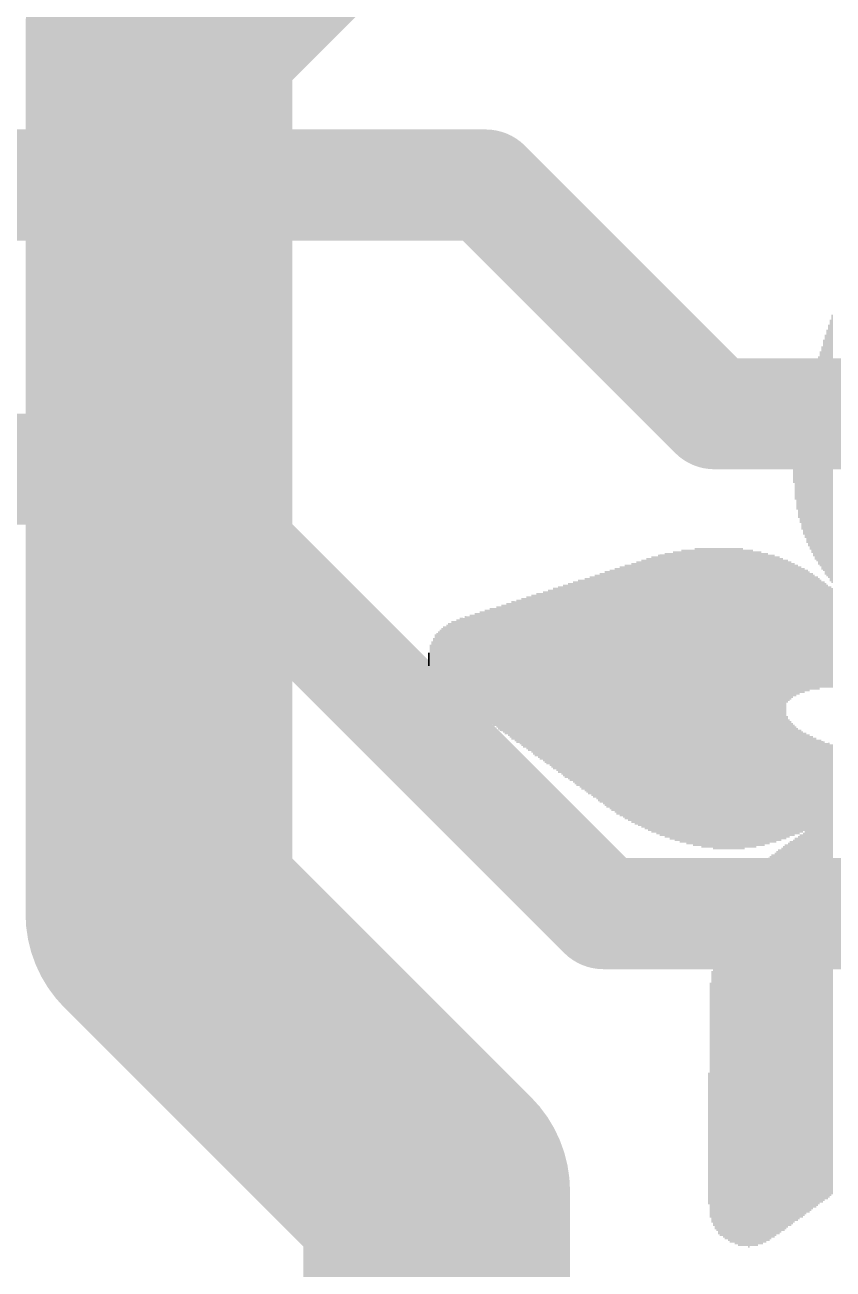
# Model space of a CAD drawing. Extents: x -18.9 to 56.5, y -5.3 to 63.2.
# Drawn here: x 5.663 to 7.51, y 23.571 to 26.416 of the extents above; entities that cross this region are included whole.
import ezdxf

# ---------------------------------------------------------------- set-up
doc = ezdxf.new("R2010")
doc.units = 0
for name, color, linetype in [('1', 12, 'CONTINUOUS'), ('16', 132, 'CONTINUOUS'), ('21', 40, 'CONTINUOUS')]:
    doc.layers.add(name, color=color, linetype=linetype)

# ---------------------------------------------------------------- blocks, each defined once
blk = doc.blocks.new('RECT')
blk.add_solid([(-0.5, -0.5), (0.5, -0.5), (-0.5, 0.5), (0.5, 0.5)])

msp = doc.modelspace()

# ---------------------------------------------------------------- linework, layer by layer
at = {"layer": '1', "const_width": 0.254}
for points in [[(4.966, 26.05), (6.716, 26.05)], [(6.716, 26.05), (7.239, 25.527)], [(7.239, 25.527), (9.906, 25.527)], [(4.966, 25.4), (5.969, 25.4)], [(5.969, 25.4), (6.985, 24.384)], [(6.985, 24.384), (11.049, 24.384)]]:
    msp.add_lwpolyline(points, dxfattribs=at)
at = {"layer": '1', "const_width": 0.127}
for points in [[(6.7609, 26.0949, 1), (6.6711, 26.0051)], [(6.716, 25.9865, 1), (6.716, 26.1135)], [(7.239, 25.5905, 1), (7.239, 25.4635)], [(7.1941, 25.4821, 1), (7.2839, 25.5719)], [(6.0139, 25.4449, 1), (5.9241, 25.3551)], [(5.969, 25.3365, 1), (5.969, 25.4635)], [(6.985, 24.4475, 1), (6.985, 24.3205)], [(6.9401, 24.3391, 1), (7.0299, 24.4289)]]:
    msp.add_lwpolyline(points, format="xyb", dxfattribs=at)
at = {"layer": '16', "const_width": 0.6096}
for points in [[(5.969, 26.416), (7.493, 27.94)], [(5.969, 24.384), (5.969, 26.416)], [(6.604, 23.749), (5.969, 24.384)], [(6.604, 19.431), (6.604, 23.749)]]:
    msp.add_lwpolyline(points, dxfattribs=at)
at = {"layer": '16', "const_width": 0.3048}
for points in [[(6.1214, 26.416, 1), (5.8166, 26.416)], [(5.8612, 26.5238, 1), (6.0768, 26.3082)], [(6.0768, 24.4918, 1), (5.8612, 24.2762)], [(5.8166, 24.384, 1), (6.1214, 24.384)], [(6.7564, 23.749, 1), (6.4516, 23.749)], [(6.4962, 23.6412, 1), (6.7118, 23.8568)]]:
    msp.add_lwpolyline(points, format="xyb", dxfattribs=at)

# ---------------------------------------------------------------- block references
at = {"layer": '21', "rotation": 90}
for p, xscale, yscale in [((7.5082, 25.447), 0.6134, 0.0038), ((7.4968, 25.4375), 0.5639, 0.0038), ((7.5006, 25.4413), 0.5791, 0.0038), ((7.5044, 25.4432), 0.5982, 0.0038), ((7.4892, 25.4318), 0.5295, 0.0038), ((7.493, 25.4337), 0.5487, 0.0038), ((7.4816, 25.4242), 0.4915, 0.0038), ((7.4854, 25.4261), 0.5105, 0.0038), ((7.4701, 25.4146), 0.442, 0.0038), ((7.474, 25.4184), 0.4572, 0.0039), ((7.4778, 25.4203), 0.4762, 0.0038), ((7.4625, 25.4108), 0.4038, 0.0038), ((7.4663, 25.4127), 0.423, 0.0038), ((7.4549, 25.4051), 0.362, 0.0038), ((7.4587, 25.4089), 0.3848, 0.0038), ((7.4435, 25.4013), 0.301, 0.0038), ((7.4473, 25.4032), 0.32, 0.0038), ((7.4511, 25.4032), 0.3429, 0.0038), ((7.4359, 25.4013), 0.2477, 0.0039), ((7.4397, 25.4013), 0.2781, 0.0038), ((7.432, 25.3975), 0.2171, 0.0038), ((7.4282, 25.3975), 0.1791, 0.0038), ((7.4244, 25.3956), 0.1295, 0.0038), ((7.4206, 25.3937), 0.0495, 0.0038), ((7.1272, 24.8832), 0.6515, 0.0038), ((7.1311, 24.8832), 0.6515, 0.0039), ((7.1349, 24.8832), 0.6515, 0.0038), ((7.1387, 24.8812), 0.6554, 0.0038), ((7.1425, 24.8812), 0.6554, 0.0038), ((7.1463, 24.8831), 0.6592, 0.0038), ((7.1501, 24.8812), 0.663, 0.0038), ((7.1539, 24.8812), 0.663, 0.0038), ((7.1577, 24.8812), 0.663, 0.0038), ((7.1615, 24.8793), 0.6668, 0.0038), ((7.1653, 24.8812), 0.6706, 0.0038), ((7.1692, 24.8812), 0.6706, 0.0039), ((7.173, 24.8812), 0.6706, 0.0038), ((7.1768, 24.8793), 0.6744, 0.0038), ((7.1806, 24.8793), 0.6744, 0.0038), ((7.1844, 24.8793), 0.6744, 0.0038), ((7.1882, 24.8793), 0.6744, 0.0038), ((7.192, 24.8774), 0.6782, 0.0038), ((7.1958, 24.8793), 0.682, 0.0038), ((7.1996, 24.8793), 0.682, 0.0038), ((7.2034, 24.8793), 0.682, 0.0038), ((7.2073, 24.8793), 0.682, 0.0039), ((7.2111, 24.8774), 0.6858, 0.0038), ((7.2149, 24.8774), 0.6858, 0.0038), ((7.2187, 24.8774), 0.6858, 0.0038), ((7.2225, 24.8774), 0.6858, 0.0038), ((7.2263, 24.8774), 0.6858, 0.0038), ((7.2301, 24.8774), 0.6858, 0.0038), ((7.2339, 24.8774), 0.6858, 0.0038), ((7.2377, 24.8755), 0.6896, 0.0038), ((7.2415, 24.8755), 0.6896, 0.0038), ((7.2454, 24.8755), 0.6896, 0.0039), ((7.2492, 24.8755), 0.6896, 0.0038), ((7.253, 24.8755), 0.6896, 0.0038), ((7.2568, 24.8755), 0.6896, 0.0038), ((7.2606, 24.8755), 0.6896, 0.0038), ((7.2644, 24.8755), 0.6896, 0.0038), ((7.2682, 24.8755), 0.6896, 0.0038), ((7.272, 24.8755), 0.6896, 0.0038), ((7.2758, 24.8755), 0.6896, 0.0038), ((7.2796, 24.8755), 0.6896, 0.0038), ((7.2835, 24.8755), 0.6896, 0.0039), ((7.2873, 24.8755), 0.6896, 0.0038), ((7.2911, 24.8755), 0.6896, 0.0038), ((7.2949, 24.8755), 0.6896, 0.0038), ((7.2987, 24.8755), 0.6896, 0.0038), ((7.3025, 24.8755), 0.6896, 0.0038), ((7.3063, 24.8736), 0.6858, 0.0038), ((7.3101, 24.8755), 0.682, 0.0038), ((7.3139, 24.8755), 0.682, 0.0038), ((7.3177, 24.8755), 0.682, 0.0038), ((7.3216, 24.8755), 0.682, 0.0039), ((7.3254, 24.8755), 0.682, 0.0038), ((7.3292, 24.8736), 0.6782, 0.0038), ((7.333, 24.8736), 0.6782, 0.0038), ((7.3368, 24.8755), 0.6744, 0.0038), ((7.3406, 24.8755), 0.6744, 0.0038), ((7.3444, 24.8755), 0.6744, 0.0038), ((7.3482, 24.8736), 0.6706, 0.0038), ((7.352, 24.8736), 0.6706, 0.0038), ((7.3558, 24.8755), 0.6668, 0.0038), ((7.3597, 24.8755), 0.6668, 0.0039), ((7.0244, 24.8926), 0.5715, 0.0038), ((7.0282, 24.8926), 0.5715, 0.0038), ((7.032, 24.8908), 0.5753, 0.0038), ((7.0358, 24.8908), 0.5829, 0.0038), ((7.0396, 24.8908), 0.5829, 0.0038), ((7.0434, 24.8889), 0.5867, 0.0038), ((7.0472, 24.8889), 0.5867, 0.0038), ((7.051, 24.8888), 0.5944, 0.0038), ((7.0549, 24.8888), 0.5944, 0.0039), ((7.0587, 24.8869), 0.5982, 0.0038), ((7.0625, 24.8888), 0.602, 0.0038), ((7.0663, 24.8869), 0.6058, 0.0038), ((7.0701, 24.8869), 0.6058, 0.0038), ((7.0739, 24.8869), 0.6134, 0.0038), ((7.0777, 24.8869), 0.6134, 0.0038), ((7.0815, 24.885), 0.6172, 0.0038), ((7.0853, 24.8869), 0.621, 0.0038), ((7.0891, 24.885), 0.6248, 0.0038), ((7.093, 24.885), 0.6248, 0.0039), ((7.0968, 24.885), 0.6324, 0.0038), ((7.1006, 24.885), 0.6324, 0.0038), ((7.1044, 24.885), 0.6324, 0.0038), ((7.1082, 24.8831), 0.6362, 0.0038), ((7.112, 24.885), 0.6401, 0.0038), ((7.1158, 24.8832), 0.6439, 0.0038), ((7.1196, 24.8832), 0.6439, 0.0038), ((7.1234, 24.8832), 0.6439, 0.0038), ((7.3635, 24.8736), 0.663, 0.0038), ((7.3673, 24.8755), 0.6592, 0.0038), ((7.3711, 24.8755), 0.6592, 0.0038), ((7.3749, 24.8755), 0.6592, 0.0038), ((7.3787, 24.8736), 0.6553, 0.0038), ((7.3825, 24.8755), 0.6515, 0.0038), ((7.3863, 24.8755), 0.6515, 0.0038), ((7.3901, 24.8736), 0.6477, 0.0038), ((7.3939, 24.8755), 0.6439, 0.0038), ((7.3978, 24.8736), 0.6401, 0.0039), ((7.4016, 24.8736), 0.6401, 0.0038), ((7.4054, 25.0298), 0.3276, 0.0038), ((7.4092, 25.0298), 0.32, 0.0038), ((7.413, 25.0317), 0.3162, 0.0038), ((7.4168, 25.0317), 0.3086, 0.0038), ((7.4206, 25.0336), 0.3048, 0.0038), ((7.4244, 25.0317), 0.301, 0.0038), ((7.4282, 25.0336), 0.2972, 0.0038), ((7.432, 25.0317), 0.2934, 0.0038), ((7.4359, 25.0336), 0.2896, 0.0039), ((6.9444, 24.9078), 0.4877, 0.0038), ((6.9482, 24.906), 0.4915, 0.0038), ((6.952, 24.9041), 0.4953, 0.0038), ((6.9558, 24.906), 0.4991, 0.0038), ((6.9596, 24.9041), 0.5029, 0.0038), ((6.9634, 24.9022), 0.5067, 0.0038), ((6.9672, 24.9041), 0.5105, 0.0038), ((6.971, 24.9022), 0.5143, 0.0038), ((6.9748, 24.9002), 0.5181, 0.0038), ((6.9787, 24.9002), 0.5257, 0.0039), ((6.9825, 24.9002), 0.5257, 0.0038), ((6.9863, 24.8984), 0.5295, 0.0038), ((6.9901, 24.8984), 0.5373, 0.0038), ((6.9939, 24.8965), 0.5411, 0.0038), ((6.9977, 24.8965), 0.5411, 0.0038), ((7.0015, 24.8965), 0.5487, 0.0038), ((7.0053, 24.8946), 0.5525, 0.0038), ((7.0091, 24.8946), 0.5525, 0.0038), ((7.0129, 24.8946), 0.5601, 0.0038), ((7.0168, 24.8926), 0.5639, 0.0039), ((7.0206, 24.8926), 0.5639, 0.0038), ((7.4397, 25.0317), 0.2858, 0.0038), ((7.4435, 25.0317), 0.2858, 0.0038), ((7.4473, 25.0317), 0.2782, 0.0038), ((7.4511, 25.0317), 0.2782, 0.0038), ((7.4549, 25.0298), 0.2744, 0.0038), ((7.4587, 25.0297), 0.2667, 0.0038), ((7.4625, 25.0297), 0.2667, 0.0038), ((7.4663, 25.0279), 0.2629, 0.0038), ((7.4701, 25.026), 0.2591, 0.0038), ((7.474, 25.026), 0.2591, 0.0039), ((7.4778, 25.0241), 0.2553, 0.0038), ((6.8491, 24.9269), 0.3886, 0.0038), ((6.8529, 24.925), 0.3924, 0.0038), ((6.8567, 24.9231), 0.3962, 0.0038), ((6.8605, 24.925), 0.4, 0.0038), ((6.8643, 24.9231), 0.4038, 0.0039), ((6.8682, 24.9212), 0.4076, 0.0038), ((6.872, 24.9213), 0.4153, 0.0038), ((6.8758, 24.9213), 0.4153, 0.0038), ((6.8796, 24.9194), 0.4191, 0.0038), ((6.8834, 24.9193), 0.4268, 0.0038), ((6.8872, 24.9193), 0.4268, 0.0038), ((6.891, 24.9174), 0.4306, 0.0038), ((6.8948, 24.9174), 0.4382, 0.0038), ((6.8986, 24.9155), 0.442, 0.0038), ((6.9024, 24.9155), 0.442, 0.0039), ((6.9063, 24.9155), 0.4496, 0.0038), ((6.9101, 24.9136), 0.4534, 0.0038), ((6.9139, 24.9136), 0.4534, 0.0038), ((6.9177, 24.9136), 0.461, 0.0038), ((6.9215, 24.9117), 0.4648, 0.0038), ((6.9253, 24.9098), 0.4686, 0.0038), ((6.9291, 24.9117), 0.4724, 0.0038), ((6.9329, 24.9098), 0.4762, 0.0038), ((6.9367, 24.9078), 0.4801, 0.0038), ((6.9405, 24.9078), 0.4801, 0.0039), ((7.4816, 25.0241), 0.2476, 0.0038), ((7.4854, 25.0222), 0.2438, 0.0038), ((7.4892, 25.0222), 0.2438, 0.0038), ((7.493, 25.0203), 0.24, 0.0038), ((7.4968, 25.0184), 0.2362, 0.0038), ((7.5006, 25.0165), 0.2324, 0.0038), ((7.5044, 25.0165), 0.2324, 0.0038), ((7.5082, 25.0146), 0.2286, 0.0038), ((6.7653, 24.9441), 0.301, 0.0038), ((6.7691, 24.9422), 0.3048, 0.0038), ((6.7729, 24.9403), 0.3086, 0.0038), ((6.7767, 24.9403), 0.3163, 0.0038), ((6.7805, 24.9403), 0.3163, 0.0038), ((6.7843, 24.9383), 0.3201, 0.0038), ((6.7881, 24.9383), 0.3277, 0.0039), ((6.792, 24.9383), 0.3277, 0.0038), ((6.7958, 24.9365), 0.3315, 0.0038), ((6.7996, 24.9365), 0.3391, 0.0038), ((6.8034, 24.9346), 0.3429, 0.0038), ((6.8072, 24.9346), 0.3429, 0.0038), ((6.811, 24.9346), 0.3505, 0.0038), ((6.8148, 24.9327), 0.3543, 0.0038), ((6.8186, 24.9327), 0.3543, 0.0038), ((6.8224, 24.9327), 0.3619, 0.0038), ((6.8262, 24.9307), 0.3657, 0.0039), ((6.8301, 24.9288), 0.3696, 0.0038), ((6.8339, 24.9307), 0.3734, 0.0038), ((6.8377, 24.9288), 0.3772, 0.0038), ((6.8415, 24.9269), 0.381, 0.0038), ((6.8453, 24.9269), 0.381, 0.0038), ((6.67, 24.9632), 0.2019, 0.0038), ((6.6739, 24.9612), 0.2058, 0.0039), ((6.6777, 24.9593), 0.2096, 0.0038), ((6.6815, 24.9593), 0.2172, 0.0038), ((6.6853, 24.9593), 0.2172, 0.0038), ((6.6891, 24.9574), 0.221, 0.0038), ((6.6929, 24.9574), 0.2286, 0.0038), ((6.6967, 24.9574), 0.2286, 0.0038), ((6.7005, 24.9555), 0.2324, 0.0038), ((6.7043, 24.9555), 0.24, 0.0038), ((6.7081, 24.9536), 0.2438, 0.0038), ((6.712, 24.9536), 0.2438, 0.0039), ((6.7158, 24.9536), 0.2514, 0.0038), ((6.7196, 24.9517), 0.2552, 0.0038), ((6.7234, 24.9498), 0.2591, 0.0038), ((6.7272, 24.9517), 0.2629, 0.0038), ((6.731, 24.9498), 0.2667, 0.0038), ((6.7348, 24.9479), 0.2705, 0.0038), ((6.7386, 24.9479), 0.2705, 0.0038), ((6.7424, 24.9479), 0.2781, 0.0038), ((6.7462, 24.9459), 0.2819, 0.0038), ((6.75, 24.9441), 0.2857, 0.0039), ((6.7539, 24.946), 0.2896, 0.0038), ((6.7577, 24.9441), 0.2934, 0.0038), ((6.7615, 24.9422), 0.2972, 0.0038), ((6.6167, 24.9688), 0.1371, 0.0038), ((6.6205, 24.9688), 0.1448, 0.0038), ((6.6243, 24.9688), 0.1448, 0.0038), ((6.6281, 24.9688), 0.1524, 0.0038), ((6.6319, 24.9688), 0.16, 0.0038), ((6.6358, 24.9669), 0.1638, 0.0039), ((6.6396, 24.967), 0.1715, 0.0038), ((6.6434, 24.967), 0.1715, 0.0038), ((6.6472, 24.9651), 0.1753, 0.0038), ((6.651, 24.9651), 0.1829, 0.0038), ((6.6548, 24.9632), 0.1867, 0.0038), ((6.6586, 24.9651), 0.1905, 0.0038), ((6.6624, 24.9632), 0.1943, 0.0038), ((6.6662, 24.9612), 0.1981, 0.0038), ((6.5938, 24.9688), 0.0762, 0.0038), ((6.5977, 24.9688), 0.0915, 0.0039), ((6.6015, 24.9708), 0.1029, 0.0038), ((6.6053, 24.9688), 0.1143, 0.0038), ((6.6091, 24.9688), 0.1219, 0.0038), ((6.6129, 24.9688), 0.1295, 0.0038), ((6.5862, 24.9651), 0.0305, 0.0038), ((6.59, 24.9688), 0.0609, 0.0038), ((7.4054, 24.6965), 0.2781, 0.0038), ((7.4092, 24.6927), 0.2705, 0.0038), ((7.413, 24.6927), 0.2629, 0.0038), ((7.4168, 24.6907), 0.259, 0.0038), ((7.4206, 24.6888), 0.2552, 0.0038), ((7.4244, 24.6888), 0.2476, 0.0038), ((7.4282, 24.6869), 0.2438, 0.0038), ((7.432, 24.685), 0.24, 0.0038), ((7.4359, 24.6869), 0.2362, 0.0039), ((7.4397, 24.685), 0.2324, 0.0038), ((7.4435, 24.685), 0.2248, 0.0038), ((7.4473, 24.2469), 1.1011, 0.0038), ((7.4511, 24.2469), 1.0935, 0.0038), ((7.4549, 24.2469), 1.0935, 0.0038), ((7.4587, 24.2469), 1.0859, 0.0038), ((7.4625, 24.2488), 1.0821, 0.0038), ((7.4663, 24.2488), 1.0745, 0.0038), ((7.4701, 24.2488), 1.0745, 0.0038), ((7.474, 24.2487), 1.0668, 0.0039), ((7.4778, 24.2507), 1.0629, 0.0038), ((7.4816, 24.2525), 1.0591, 0.0038), ((7.4854, 24.2507), 1.0553, 0.0038), ((7.4892, 24.2525), 1.0515, 0.0038), ((7.493, 24.2525), 1.0439, 0.0038), ((7.4968, 24.2525), 1.0439, 0.0038), ((7.5006, 24.2545), 1.0401, 0.0038), ((7.5044, 24.2545), 1.0325, 0.0038), ((7.5082, 24.2564), 1.0287, 0.0038), ((7.4206, 24.1153), 0.8763, 0.0038), ((7.4244, 24.1193), 0.8763, 0.0038), ((7.4282, 24.1193), 0.8763, 0.0038), ((7.432, 24.1231), 0.8763, 0.0038), ((7.4359, 24.1269), 0.8763, 0.0039), ((7.4397, 24.1269), 0.8763, 0.0038), ((7.4435, 24.1307), 0.8763, 0.0038), ((7.3787, 24.085), 0.8763, 0.0038), ((7.3825, 24.0888), 0.8763, 0.0038), ((7.3863, 24.0907), 0.8801, 0.0038), ((7.3901, 24.0926), 0.8763, 0.0038), ((7.3939, 24.0964), 0.8763, 0.0038), ((7.3978, 24.0983), 0.8801, 0.0039), ((7.4016, 24.1021), 0.8801, 0.0038), ((7.4054, 24.104), 0.8763, 0.0038), ((7.4092, 24.1078), 0.8763, 0.0038), ((7.413, 24.1097), 0.8801, 0.0038), ((7.4168, 24.1116), 0.8763, 0.0038), ((7.3482, 24.0621), 0.8687, 0.0038), ((7.352, 24.0659), 0.8687, 0.0038), ((7.3558, 24.0678), 0.8725, 0.0038), ((7.3597, 24.0716), 0.8725, 0.0039), ((7.3635, 24.0735), 0.8763, 0.0038), ((7.3673, 24.0773), 0.8763, 0.0038), ((7.3711, 24.0812), 0.8763, 0.0038), ((7.3749, 24.0812), 0.8763, 0.0038), ((7.3254, 24.0468), 0.8458, 0.0038), ((7.3292, 24.0506), 0.8534, 0.0038), ((7.333, 24.0526), 0.8573, 0.0038), ((7.3368, 24.0545), 0.8611, 0.0038), ((7.3406, 24.0583), 0.8611, 0.0038), ((7.3444, 24.0602), 0.8649, 0.0038), ((7.3025, 24.0316), 0.8153, 0.0038), ((7.3063, 24.0354), 0.823, 0.0038), ((7.3101, 24.0373), 0.8268, 0.0038), ((7.3139, 24.0411), 0.8344, 0.0038), ((7.3177, 24.0411), 0.842, 0.0038), ((7.3216, 24.0449), 0.842, 0.0039), ((7.2873, 24.0221), 0.7887, 0.0038), ((7.2911, 24.024), 0.7925, 0.0038), ((7.2949, 24.0259), 0.8039, 0.0038), ((7.2987, 24.0297), 0.8115, 0.0038), ((7.272, 24.0106), 0.7506, 0.0038), ((7.2758, 24.0125), 0.762, 0.0038), ((7.2796, 24.0163), 0.7696, 0.0038), ((7.2835, 24.0202), 0.7773, 0.0039), ((7.2606, 23.9992), 0.7124, 0.0038), ((7.2644, 24.003), 0.7278, 0.0038), ((7.2682, 24.0068), 0.7354, 0.0038), ((7.253, 23.9897), 0.6858, 0.0038), ((7.2568, 23.9954), 0.6972, 0.0038), ((7.2454, 23.9821), 0.6477, 0.0039), ((7.2492, 23.9859), 0.6705, 0.0038), ((7.2377, 23.9725), 0.6058, 0.0038), ((7.2415, 23.9764), 0.6287, 0.0038), ((7.2339, 23.9649), 0.5754, 0.0038), ((7.2301, 23.9573), 0.5372, 0.0038), ((7.2263, 23.8697), 0.3009, 0.0038)]:
    msp.add_blockref('RECT', p, dxfattribs=dict(at, xscale=xscale, yscale=yscale))

doc.saveas('drawing.dxf')
